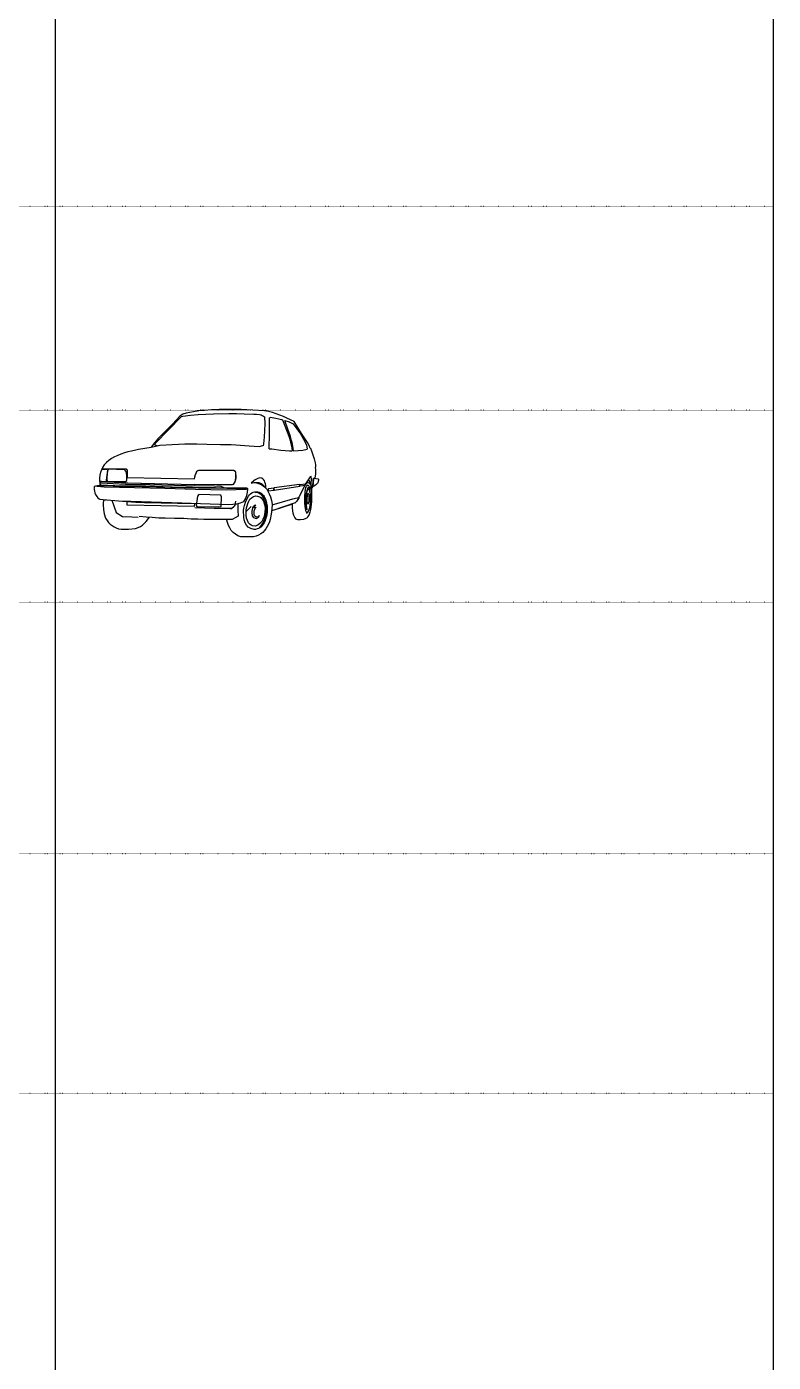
# Model space of a CAD drawing. Header units: millimetres. Extents: x 85290 to 188623, y -54691 to 10726.
# Drawn here: x 113582 to 123147, y -22202 to -5092 of the extents above; entities that cross this region are included whole.
import ezdxf

# ---------------------------------------------------------------- set-up
doc = ezdxf.new("R2010")
doc.units = ezdxf.units.MM
doc.linetypes.add('ACAD_ISO07W100', pattern=[3, 0, -3])
doc.layers.add('AUTO', color=150, linetype='Continuous')
doc.layers.add('RAZMER', color=5, linetype='Continuous')

# ---------------------------------------------------------------- blocks, each defined once
blk = doc.blocks.new('a_60')
for p, q in [((-1891, 472), (-1891, 476)), ((-1815, 469), (-1758, 312)), ((-201, 424), (-201, 342)), ((-201, 342), (-196, 265)), ((-30, 387), (-93, 326)), ((-1758, 312), (-1680, 260)), ((-1680, 260), (-1560, 256)), ((-1560, 256), (-1478, 252)), ((-1375, 252), (-1465, 260)), ((-1297, 247), (-1375, 252)), ((-1211, 239), (-1297, 247)), ((-1130, 239), (-1211, 239)), ((-1014, 235), (-1130, 239)), ((-893, 235), (-1014, 235)), ((-799, 226), (-893, 235)), ((-713, 226), (-799, 226)), ((-635, 222), (-713, 226)), ((-274, 222), (-635, 222)), ((-196, 265), (-274, 222))]:
    blk.add_line(p, q)
for points in [[(520, 1476), (428, 1520), (383, 1540), (337, 1560), (291, 1577), (243, 1592), (194, 1604), (142, 1613), (-159, 1632), (-347, 1633), (-442, 1632), (-537, 1628), (-630, 1621), (-677, 1617), (-724, 1610), (-770, 1603), (-816, 1594), (-861, 1584), (-907, 1572), (-943, 1547), (-1035, 1448), (-1130, 1352), (-1224, 1254), (-1269, 1203), (-1312, 1151), (-1312, 1147)], [(-1237, 1162), (-1235, 1168), (-1258, 1173), (-1265, 1187), (-1256, 1200), (-922, 1542), (-905, 1547), (-806, 1559), (-708, 1568), (-610, 1574), (-512, 1578), (-316, 1582), (-217, 1581), (-118, 1578), (6, 1572), (39, 1570), (77, 1566), (96, 1562), (112, 1556), (128, 1547), (140, 1536), (143, 1450), (141, 1364), (136, 1277), (129, 1191), (124, 1168)], [(200, 1126), (205, 1323), (207, 1523), (209, 1526), (215, 1532), (288, 1521), (324, 1513), (359, 1503), (370, 1500), (380, 1478), (424, 1369), (441, 1323), (455, 1279), (468, 1236), (479, 1191), (489, 1141), (496, 1103)], [(512, 1103), (508, 1138), (498, 1187), (486, 1236), (472, 1285), (441, 1381), (407, 1476), (401, 1492), (456, 1473), (510, 1449), (556, 1384), (600, 1318), (641, 1250), (681, 1181), (687, 1122), (687, 1122)], [(733, 1128), (733, 1128), (728, 1138), (712, 1171), (690, 1210), (665, 1248), (615, 1324), (566, 1400), (520, 1476)], [(-1313, 1147), (-1475, 1119), (-1565, 1100), (-1609, 1089), (-1654, 1075), (-1698, 1061), (-1740, 1044), (-1780, 1025), (-1818, 1003), (-1853, 979), (-1884, 952), (-1912, 921), (-1935, 888), (-1936, 876), (-1633, 871), (-1618, 857), (-1618, 759), (-755, 742), (-750, 767), (-742, 798), (-731, 828), (-724, 841), (-715, 849), (-699, 855), (-327, 855), (-280, 856), (-267, 855), (-256, 853), (-246, 848), (-237, 842), (-232, 828), (-229, 809), (-227, 785), (-228, 759), (-232, 732), (-239, 707), (-243, 696), (-250, 686), (-257, 676), (-266, 669), (-280, 665), (-421, 665), (-751, 673), (-755, 667), (-1614, 686), (-1960, 703), (-1962, 711), (-1967, 703), (-1967, 680), (-1960, 673), (-1958, 665), (-1960, 659), (-1954, 639)], [(72, 1155), (-55, 1162), (-166, 1169), (-285, 1177), (-421, 1181), (-598, 1185), (-728, 1189), (-878, 1187), (-1043, 1179), (-1200, 1169), (-1313, 1147)], [(72, 1155), (71, 1156), (73, 1158)], [(73, 1158), (119, 1171), (124, 1168)], [(200, 1126), (234, 1126), (348, 1110), (460, 1103), (496, 1103)], [(512, 1103), (517, 1103), (574, 1106), (631, 1112), (687, 1122)], [(729, 1137), (729, 1137), (742, 1104), (762, 1053), (778, 1001), (790, 949), (794, 922), (796, 895), (790, 888), (796, 861), (793, 808), (787, 754), (769, 742), (766, 693), (758, 644), (749, 627), (742, 618), (735, 611), (742, 742), (740, 765), (737, 774), (727, 769), (699, 731), (673, 691), (628, 603), (583, 515), (577, 503)], [(-1933, 875), (-1783, 873), (-1633, 869), (-1618, 853), (-1620, 760), (-1188, 752), (-755, 742), (-743, 796), (-736, 818), (-729, 834), (-717, 847), (-708, 852), (-698, 855), (-268, 855), (-255, 853), (-245, 849), (-237, 841), (-230, 827), (-230, 758), (-234, 731), (-241, 705), (-246, 693), (-253, 683), (-262, 673), (-274, 666), (-291, 666), (-468, 666), (-750, 673), (-755, 667), (-1610, 689), (-1639, 689), (-1875, 704), (-1960, 708), (-1967, 711), (-1967, 751), (-1964, 789), (-1956, 827), (-1944, 865), (-1933, 875)], [(-1937, 866), (-1925, 869), (-1877, 862), (-1872, 853), (-1887, 727), (-1893, 711), (-1908, 705), (-1948, 709), (-1956, 709)], [(-1624, 721), (-1624, 775), (-1628, 830), (-1639, 846), (-1645, 852), (-1653, 857), (-1858, 867), (-1870, 850), (-1879, 759), (-1879, 730), (-1874, 719), (-1862, 711), (-1641, 709), (-1624, 721)], [(-1971, 704), (-1971, 683), (-1960, 662), (-1716, 650), (-1359, 646), (-932, 635), (-591, 631), (-374, 627), (-416, 646), (-500, 648), (-864, 654), (-1329, 665), (-1639, 671), (-1954, 688), (-1965, 709), (-1971, 704)], [(11, 695), (39, 691), (63, 685), (85, 676), (106, 667), (124, 655), (141, 641), (156, 626), (170, 610), (181, 592), (202, 553), (218, 511), (229, 467), (238, 420), (236, 356), (228, 290), (213, 224), (203, 192), (191, 161), (177, 132), (160, 105), (141, 80), (118, 57), (94, 38), (66, 21), (35, 9), (0, 0), (-163, 0), (-199, 14), (-231, 33), (-260, 56), (-285, 83), (-305, 114), (-322, 147), (-333, 183), (-340, 215)], [(160, 627), (157, 656), (152, 681), (146, 702), (139, 719), (130, 733), (120, 743), (109, 750), (96, 754), (83, 755), (69, 753), (54, 749), (38, 741), (22, 731), (5, 719), (-30, 687), (10, 695), (42, 698), (68, 696), (89, 689), (107, 678), (123, 664), (160, 627)], [(706, 727), (721, 705), (731, 680), (738, 653), (742, 624), (744, 595), (744, 566), (744, 512), (742, 448), (736, 382), (731, 350), (723, 318), (712, 288), (698, 259), (686, 245), (672, 234), (640, 222), (604, 217), (568, 217), (556, 221), (545, 228), (529, 248), (516, 273), (508, 304), (501, 368), (501, 423)], [(673, 689), (683, 704), (691, 714), (698, 719), (704, 725), (710, 719), (721, 704), (727, 691), (731, 673), (733, 662), (725, 671), (720, 681), (711, 689), (706, 693), (698, 696), (691, 693), (681, 685), (673, 677), (662, 666), (673, 689)], [(754, 640), (763, 695), (766, 722), (767, 750), (784, 751), (799, 749), (829, 742), (831, 739), (832, 734), (831, 723), (829, 712), (829, 702), (823, 692), (815, 682), (796, 663), (752, 636), (754, 640)], [(-1964, 660), (-1977, 660), (-2025, 648), (-2036, 644), (-2040, 640), (-2040, 629), (-2040, 619), (-2036, 617), (-2040, 613), (-2040, 602), (-2036, 596), (-2038, 587), (-2035, 570), (-2031, 558), (-2025, 543), (-2018, 529), (-2006, 516), (-1993, 499), (-1977, 487), (-1969, 481), (-1926, 479), (-1680, 456), (-1572, 456), (-917, 437), (-315, 414), (-264, 419), (-215, 425), (-168, 436), (-145, 444), (-122, 454), (-103, 489), (-86, 529), (-75, 571), (-71, 610), (-90, 623), (-204, 623), (-318, 622), (-485, 627), (-781, 631), (-1041, 635), (-1384, 648), (-1680, 650), (-1872, 658), (-1971, 660), (-1964, 660)], [(-94, 627), (-80, 622), (-76, 615), (-99, 608), (-352, 597), (-742, 606), (-1134, 619), (-1525, 630), (-1915, 635), (-2005, 644), (-2009, 650), (-1963, 660), (-1787, 656), (-1425, 647), (-1065, 637), (-704, 628), (-343, 622), (-228, 621), (-113, 623), (-96, 625), (-94, 627)], [(-728, 389), (-448, 383), (-414, 391), (-410, 513), (-418, 534), (-701, 542), (-719, 523), (-736, 402), (-728, 389)], [(33, 579), (54, 576), (72, 571), (88, 564), (103, 554), (116, 543), (128, 530), (138, 516), (146, 501), (153, 485), (159, 469), (168, 433), (174, 396), (177, 359), (175, 321), (169, 280), (159, 238), (144, 197), (135, 178), (124, 161), (112, 144), (98, 130), (82, 117), (65, 108), (46, 101), (25, 96), (8, 94), (-34, 106), (-67, 125), (-91, 151), (-108, 181), (-119, 217), (-126, 254), (-130, 336), (-125, 367), (-116, 404), (-103, 444), (-86, 484), (-65, 521), (-52, 537), (-38, 551), (-22, 563), (-6, 572), (13, 577), (33, 579)], [(148, 359), (145, 322), (141, 287), (133, 253), (121, 222), (105, 195), (83, 171), (56, 151), (21, 136), (-14, 142), (-29, 148), (-43, 157), (-64, 180), (-79, 209), (-88, 241), (-93, 276), (-94, 311), (-92, 343), (-88, 370), (-82, 399), (-73, 428), (-62, 456), (-46, 481), (-25, 502), (-13, 510), (0, 517), (31, 525), (50, 523), (66, 519), (81, 512), (93, 504), (104, 493), (113, 482), (121, 469), (128, 456), (133, 442), (137, 428), (143, 401), (148, 359)], [(27, 570), (44, 571), (58, 567), (72, 561), (85, 552), (97, 541), (107, 528), (116, 513), (124, 497), (138, 462), (149, 428), (157, 396), (161, 370), (160, 335), (157, 300), (151, 268), (143, 236), (132, 206), (117, 177), (99, 149), (77, 121), (103, 146), (123, 174), (140, 203), (153, 233), (162, 266), (168, 299), (172, 334), (173, 370), (171, 398), (165, 432), (156, 468), (149, 485), (141, 502), (132, 518), (121, 533), (110, 545), (96, 556), (81, 565), (65, 570), (47, 572), (27, 570)], [(186, 612), (189, 589), (261, 600), (261, 622), (192, 614), (186, 612)], [(261, 623), (263, 600), (593, 650), (591, 669), (263, 627), (261, 623)], [(597, 650), (595, 671), (666, 679), (660, 660), (597, 650)], [(693, 662), (691, 658), (684, 656), (678, 651), (668, 633), (661, 607), (657, 577), (653, 516), (653, 476), (654, 436), (658, 387), (666, 339), (673, 320), (681, 305), (698, 318), (710, 338), (719, 363), (724, 392), (729, 451), (731, 495), (731, 533), (728, 586), (724, 613), (722, 626), (718, 636), (713, 646), (707, 654), (701, 659), (693, 662)], [(720, 573), (720, 595), (716, 608), (715, 616), (711, 624), (706, 629), (698, 629), (691, 621), (686, 609), (677, 577), (672, 537), (671, 491), (676, 405), (685, 347), (676, 415), (673, 473), (675, 521), (680, 560), (688, 587), (697, 603), (702, 606), (707, 607), (712, 604), (718, 598), (720, 585), (720, 573)], [(700, 560), (693, 550), (686, 524), (683, 497), (682, 458), (687, 440), (696, 425), (703, 429), (707, 437), (712, 457), (714, 497), (714, 514), (713, 530), (712, 538), (709, 545), (704, 552), (698, 558), (700, 560)], [(-1922, 466), (-1925, 438), (-1926, 409), (-1923, 352), (-1912, 295), (-1895, 240), (-1877, 210), (-1858, 184), (-1837, 163), (-1813, 144), (-1787, 128), (-1758, 115), (-1728, 105), (-1695, 98), (-1602, 98), (-1511, 106), (-1478, 119), (-1449, 134), (-1422, 152), (-1399, 172), (-1376, 195), (-1357, 220), (-1338, 250)], [(-1888, 470), (-1919, 472), (-1922, 466)], [(-757, 427), (-759, 389), (-1189, 396), (-1618, 406), (-1618, 452), (-1506, 444), (-1397, 439), (-1183, 434), (-972, 433), (-757, 427)], [(-232, 457), (-235, 430), (-241, 405), (-246, 394), (-254, 384), (-276, 365), (-341, 363), (-504, 365), (-752, 371)], [(-492, 373), (-337, 367), (-297, 365), (-276, 365), (-268, 371), (-259, 380)], [(-17, 268), (0, 249), (20, 238), (32, 236), (43, 238), (54, 244), (66, 253), (77, 274), (61, 257), (44, 254), (29, 258), (17, 267), (8, 282), (8, 309), (10, 334), (16, 357), (31, 380), (31, 378), (11, 372), (4, 374), (9, 383), (25, 400), (31, 405), (12, 400), (4, 395), (-3, 389), (-12, 372), (-18, 351), (-20, 329), (-21, 306), (-17, 268)], [(533, 435), (532, 434), (233, 334)], [(501, 417), (233, 333)], [(238, 412), (503, 487), (537, 497), (562, 501), (583, 505), (568, 478), (550, 453), (533, 436), (531, 433)]]:
    blk.add_lwpolyline(points)

msp = doc.modelspace()

# ---------------------------------------------------------------- linework, layer by layer
at = {"layer": 'RAZMER'}
for p, q in [((113947.8, 10725.6), (113947.8, -54690.5)), ((123147.4, 10725.6), (123147.4, -54690.5))]:
    msp.add_line(p, q, dxfattribs=at)
at = {"layer": 'RAZMER', "linetype": 'ACAD_ISO07W100'}
for p, q in [((123147.4, -7394.4), (85289.7, -7394.4)), ((123147.4, -10004.9), (85289.7, -10004.9)), ((123147.4, -12461.8), (85289.7, -12461.8)), ((123147.4, -15686.6), (85289.7, -15686.6)), ((123147.4, -18757.7), (85289.7, -18757.7))]:
    msp.add_line(p, q, dxfattribs=at)

# ---------------------------------------------------------------- block references
at = {"layer": 'AUTO'}
msp.add_blockref('a_60', (116487.8, -11627.3, -2188.1), dxfattribs=at)

doc.saveas('drawing.dxf')
